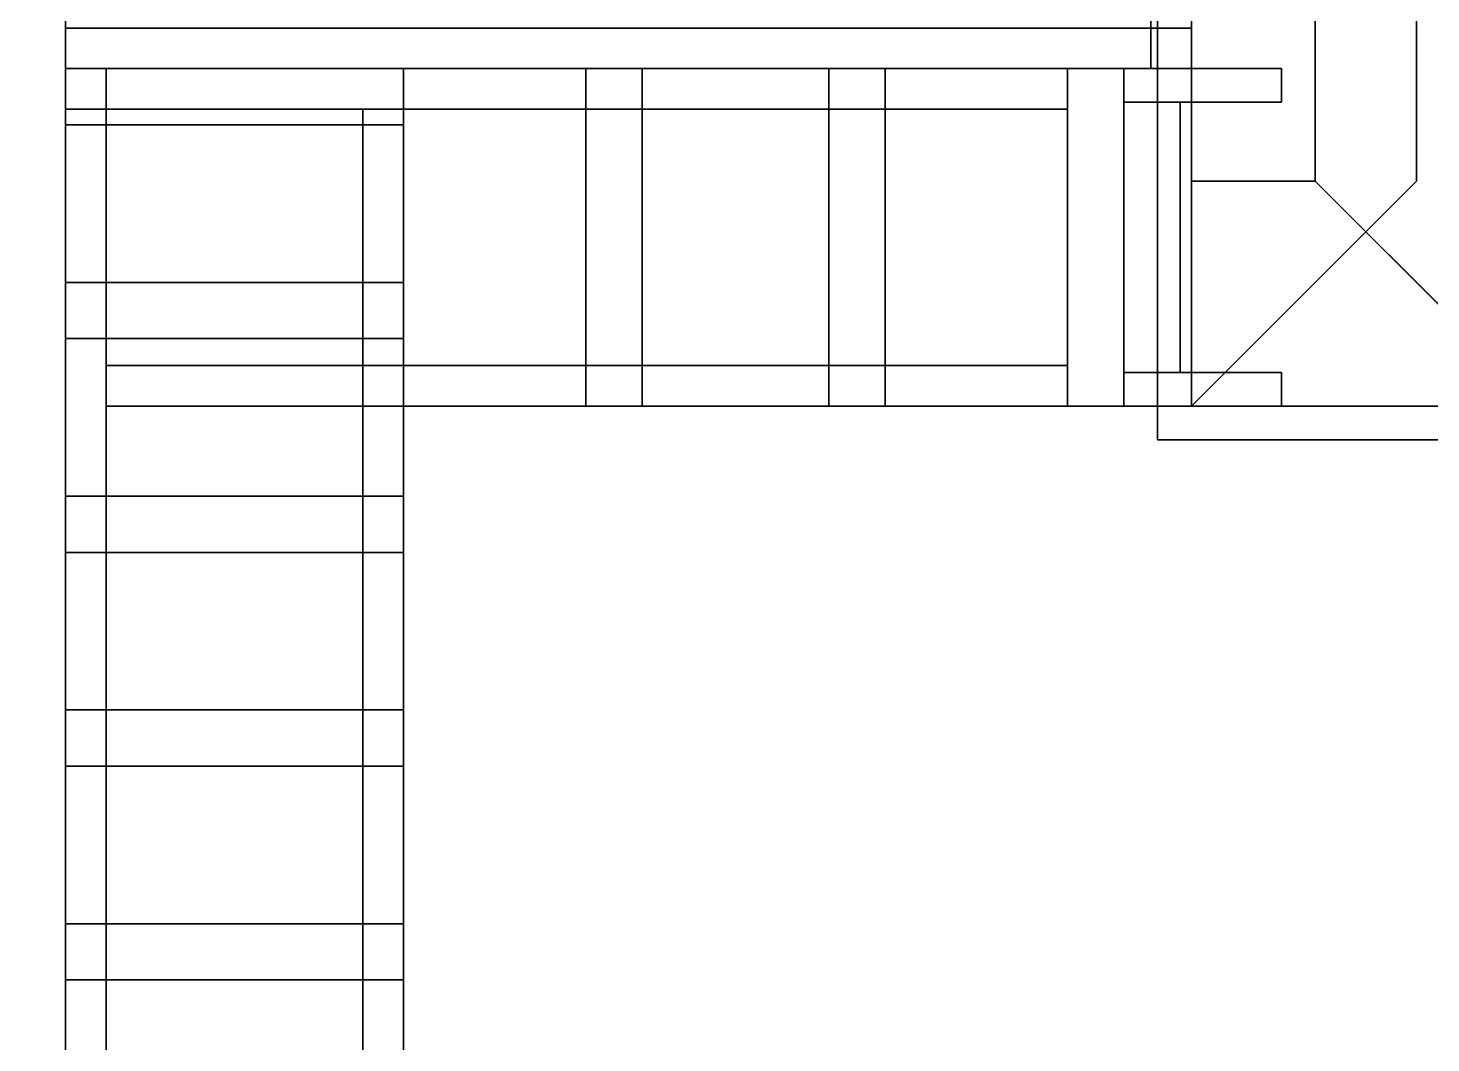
# Model space of a CAD drawing. Extents: x -100 to 4856, y -100 to 4830.
# Drawn here: x 1684 to 2307, y 3003 to 3454 of the extents above; entities that cross this region are included whole.
import ezdxf

# ---------------------------------------------------------------- set-up
doc = ezdxf.new("R2010")
doc.units = 0
for name, color, linetype in [('LAYER0', 7, 'CONTINUOUS'), ('LAYER1273', 45, 'CONTINUOUS'), ('LAYER1274', 45, 'CONTINUOUS'), ('LAYER1275', 45, 'CONTINUOUS'), ('LAYER1276', 7, 'CONTINUOUS'), ('LAYER1277', 45, 'CONTINUOUS'), ('LAYER1278', 45, 'CONTINUOUS'), ('LAYER1280', 45, 'CONTINUOUS'), ('LAYER1281', 45, 'CONTINUOUS'), ('LAYER1282', 45, 'CONTINUOUS'), ('LAYER1283', 45, 'CONTINUOUS'), ('LAYER1286', 45, 'CONTINUOUS'), ('LAYER1288', 45, 'CONTINUOUS'), ('LAYER1290', 45, 'CONTINUOUS'), ('LAYER1291', 45, 'CONTINUOUS'), ('LAYER1292', 45, 'CONTINUOUS'), ('LAYER1295', 45, 'CONTINUOUS'), ('LAYER1296', 45, 'CONTINUOUS'), ('LAYER1298', 45, 'CONTINUOUS'), ('LAYER1299', 45, 'CONTINUOUS'), ('LAYER1301', 45, 'CONTINUOUS'), ('LAYER1303', 45, 'CONTINUOUS'), ('LAYER1304', 45, 'CONTINUOUS'), ('LAYER1305', 45, 'CONTINUOUS'), ('LAYER142', 7, 'CONTINUOUS'), ('LAYER37', 7, 'CONTINUOUS'), ('LAYER38', 7, 'CONTINUOUS'), ('LAYER39', 7, 'CONTINUOUS'), ('LAYER40', 9, 'CONTINUOUS'), ('LAYER41', 9, 'CONTINUOUS'), ('LAYER42', 9, 'CONTINUOUS')]:
    doc.layers.add(name, color=color, linetype=linetype)

msp = doc.modelspace()

# ---------------------------------------------------------------- linework, layer by layer
at = {"layer": 'LAYER0', "invisible_edges": 1}
for points in [[(4856, 4830, -5), (-100, -100, -5), (-100, 4830, -5), (4856, 4830, -5)], [(-100, -100, -5), (4856, 4830, -5), (4856, -100, -5), (-100, -100, -5)], [(4856, -100), (-100, 4830), (-100, -100), (4856, -100)], [(-100, 4830), (4856, -100), (4856, 4830), (-100, 4830)]]:
    msp.add_3dface(points, dxfattribs=at)
at = {"layer": 'LAYER1273', "invisible_edges": 1}
for points in [[(2040, 3436, 85), (2040, 3286, 2529), (2040, 3436, 2529), (2040, 3436, 85)], [(2040, 3286, 2529), (2040, 3436, 85), (2040, 3286, 85), (2040, 3286, 2529)], [(2065, 3436, 2529), (2040, 3286, 2529), (2065, 3286, 2529), (2065, 3436, 2529)], [(2040, 3286, 2529), (2065, 3436, 2529), (2040, 3436, 2529), (2040, 3286, 2529)], [(2040, 3436, 85), (2065, 3286, 85), (2040, 3286, 85), (2040, 3436, 85)], [(2065, 3286, 85), (2040, 3436, 85), (2065, 3436, 85), (2065, 3286, 85)], [(2065, 3436, 2529), (2040, 3436, 85), (2040, 3436, 2529), (2065, 3436, 2529)], [(2040, 3436, 85), (2065, 3436, 2529), (2065, 3436, 85), (2040, 3436, 85)], [(2065, 3286, 85), (2065, 3436, 2529), (2065, 3286, 2529), (2065, 3286, 85)], [(2065, 3436, 2529), (2065, 3286, 85), (2065, 3436, 85), (2065, 3436, 2529)], [(2065, 3286, 85), (2040, 3286, 2529), (2040, 3286, 85), (2065, 3286, 85)], [(2040, 3286, 2529), (2065, 3286, 85), (2065, 3286, 2529), (2040, 3286, 2529)]]:
    msp.add_3dface(points, dxfattribs=at)
at = {"layer": 'LAYER1274', "invisible_edges": 1}
for points in [[(2146, 3286, 2645), (2146, 3436), (2146, 3286), (2146, 3286, 2645)], [(2146, 3436), (2146, 3286, 2645), (2146, 3436, 2645), (2146, 3436)], [(2171, 3286), (2146, 3436), (2171, 3436), (2171, 3286)], [(2146, 3436), (2171, 3286), (2146, 3286), (2146, 3436)], [(2171, 3436, 2645), (2146, 3436), (2146, 3436, 2645), (2171, 3436, 2645)], [(2146, 3436), (2171, 3436, 2645), (2171, 3436), (2146, 3436)], [(2146, 3286, 2645), (2171, 3436, 2645), (2146, 3436, 2645), (2146, 3286, 2645)], [(2171, 3436, 2645), (2146, 3286, 2645), (2171, 3286, 2645), (2171, 3436, 2645)], [(2171, 3436, 2645), (2171, 3286), (2171, 3436), (2171, 3436, 2645)], [(2171, 3286), (2171, 3436, 2645), (2171, 3286, 2645), (2171, 3286)], [(2171, 3286), (2146, 3286, 2645), (2146, 3286), (2171, 3286)], [(2146, 3286, 2645), (2171, 3286), (2171, 3286, 2645), (2146, 3286, 2645)]]:
    msp.add_3dface(points, dxfattribs=at)
at = {"layer": 'LAYER1275', "invisible_edges": 1}
for points in [[(2171, 3301, 2645), (2241, 3301), (2171, 3301), (2171, 3301, 2645)], [(2241, 3301), (2171, 3301, 2645), (2241, 3301, 2645), (2241, 3301)], [(2171, 3286), (2241, 3301), (2241, 3286), (2171, 3286)], [(2241, 3301), (2171, 3286), (2171, 3301), (2241, 3301)], [(2171, 3301, 2645), (2241, 3286, 2645), (2241, 3301, 2645), (2171, 3301, 2645)], [(2241, 3286, 2645), (2171, 3301, 2645), (2171, 3286, 2645), (2241, 3286, 2645)], [(2171, 3286), (2171, 3301, 2645), (2171, 3301), (2171, 3286)], [(2171, 3301, 2645), (2171, 3286), (2171, 3286, 2645), (2171, 3301, 2645)], [(2241, 3286, 2645), (2241, 3301), (2241, 3301, 2645), (2241, 3286, 2645)], [(2241, 3301), (2241, 3286, 2645), (2241, 3286), (2241, 3301)], [(2241, 3286, 2645), (2171, 3286), (2241, 3286), (2241, 3286, 2645)], [(2171, 3286), (2241, 3286, 2645), (2171, 3286, 2645), (2171, 3286)]]:
    msp.add_3dface(points, dxfattribs=at)
at = {"layer": 'LAYER1276', "invisible_edges": 1}
for points in [[(2171, 3301, 2590), (2171, 3421, 110), (2171, 3301, 110), (2171, 3301, 2590)], [(2171, 3421, 110), (2171, 3301, 2590), (2171, 3421, 2590), (2171, 3421, 110)], [(2196, 3301, 110), (2171, 3421, 110), (2196, 3421, 110), (2196, 3301, 110)], [(2171, 3421, 110), (2196, 3301, 110), (2171, 3301, 110), (2171, 3421, 110)], [(2196, 3421, 2590), (2171, 3421, 110), (2171, 3421, 2590), (2196, 3421, 2590)], [(2171, 3421, 110), (2196, 3421, 2590), (2196, 3421, 110), (2171, 3421, 110)], [(2171, 3301, 2590), (2196, 3421, 2590), (2171, 3421, 2590), (2171, 3301, 2590)], [(2196, 3421, 2590), (2171, 3301, 2590), (2196, 3301, 2590), (2196, 3421, 2590)], [(2196, 3421, 2590), (2196, 3301, 110), (2196, 3421, 110), (2196, 3421, 2590)], [(2196, 3301, 110), (2196, 3421, 2590), (2196, 3301, 2590), (2196, 3301, 110)], [(2196, 3301, 110), (2171, 3301, 2590), (2171, 3301, 110), (2196, 3301, 110)], [(2171, 3301, 2590), (2196, 3301, 110), (2196, 3301, 2590), (2171, 3301, 2590)]]:
    msp.add_3dface(points, dxfattribs=at)
at = {"layer": 'LAYER1277', "invisible_edges": 1}
for points in [[(2171, 3436, 2645), (2241, 3436), (2171, 3436), (2171, 3436, 2645)], [(2241, 3436), (2171, 3436, 2645), (2241, 3436, 2645), (2241, 3436)], [(2171, 3421), (2241, 3436), (2241, 3421), (2171, 3421)], [(2241, 3436), (2171, 3421), (2171, 3436), (2241, 3436)], [(2171, 3436, 2645), (2241, 3421, 2645), (2241, 3436, 2645), (2171, 3436, 2645)], [(2241, 3421, 2645), (2171, 3436, 2645), (2171, 3421, 2645), (2241, 3421, 2645)], [(2171, 3421), (2171, 3436, 2645), (2171, 3436), (2171, 3421)], [(2171, 3436, 2645), (2171, 3421), (2171, 3421, 2645), (2171, 3436, 2645)], [(2241, 3421, 2645), (2241, 3436), (2241, 3436, 2645), (2241, 3421, 2645)], [(2241, 3436), (2241, 3421, 2645), (2241, 3421), (2241, 3436)], [(2241, 3421, 2645), (2171, 3421), (2241, 3421), (2241, 3421, 2645)], [(2171, 3421), (2241, 3421, 2645), (2171, 3421, 2645), (2171, 3421)]]:
    msp.add_3dface(points, dxfattribs=at)
at = {"layer": 'LAYER1278', "invisible_edges": 1}
for points in [[(1701, 3436, 2644), (1719, 3436, 2544), (1701, 3436, 2544), (1701, 3436, 2644)], [(1719, 3436, 2544), (1701, 3436, 2644), (1719, 3436, 2644), (1719, 3436, 2544)], [(1701, 1441, 2544), (1719, 3436, 2544), (1719, 1441, 2544), (1701, 1441, 2544)], [(1719, 3436, 2544), (1701, 1441, 2544), (1701, 3436, 2544), (1719, 3436, 2544)], [(1701, 3436, 2644), (1719, 1441, 2644), (1719, 3436, 2644), (1701, 3436, 2644)], [(1719, 1441, 2644), (1701, 3436, 2644), (1701, 1441, 2644), (1719, 1441, 2644)], [(1701, 1441, 2544), (1701, 3436, 2644), (1701, 3436, 2544), (1701, 1441, 2544)], [(1701, 3436, 2644), (1701, 1441, 2544), (1701, 1441, 2644), (1701, 3436, 2644)], [(1719, 1441, 2644), (1719, 3436, 2544), (1719, 3436, 2644), (1719, 1441, 2644)], [(1719, 3436, 2544), (1719, 1441, 2644), (1719, 1441, 2544), (1719, 3436, 2544)]]:
    msp.add_3dface(points, dxfattribs=at)
at = {"layer": 'LAYER1280', "invisible_edges": 1}
for points in [[(1851, 3056, 85), (1701, 3056, 2529), (1851, 3056, 2529), (1851, 3056, 85)], [(1701, 3056, 2529), (1851, 3056, 85), (1701, 3056, 85), (1701, 3056, 2529)], [(1851, 3031, 2529), (1701, 3056, 2529), (1701, 3031, 2529), (1851, 3031, 2529)], [(1701, 3056, 2529), (1851, 3031, 2529), (1851, 3056, 2529), (1701, 3056, 2529)], [(1701, 3031, 85), (1701, 3056, 2529), (1701, 3056, 85), (1701, 3031, 85)], [(1701, 3056, 2529), (1701, 3031, 85), (1701, 3031, 2529), (1701, 3056, 2529)], [(1851, 3056, 85), (1701, 3031, 85), (1701, 3056, 85), (1851, 3056, 85)], [(1701, 3031, 85), (1851, 3056, 85), (1851, 3031, 85), (1701, 3031, 85)], [(1851, 3031, 2529), (1851, 3056, 85), (1851, 3056, 2529), (1851, 3031, 2529)], [(1851, 3056, 85), (1851, 3031, 2529), (1851, 3031, 85), (1851, 3056, 85)], [(1701, 3031, 85), (1851, 3031, 2529), (1701, 3031, 2529), (1701, 3031, 85)], [(1851, 3031, 2529), (1701, 3031, 85), (1851, 3031, 85), (1851, 3031, 2529)]]:
    msp.add_3dface(points, dxfattribs=at)
at = {"layer": 'LAYER1281', "invisible_edges": 1}
for points in [[(1701, 3418, 70), (1719, 3418), (1701, 3418), (1701, 3418, 70)], [(1719, 3418), (1701, 3418, 70), (1719, 3418, 70), (1719, 3418)], [(1701, 1441), (1719, 3418), (1719, 1441), (1701, 1441)], [(1719, 3418), (1701, 1441), (1701, 3418), (1719, 3418)], [(1701, 3418, 70), (1719, 1441, 70), (1719, 3418, 70), (1701, 3418, 70)], [(1719, 1441, 70), (1701, 3418, 70), (1701, 1441, 70), (1719, 1441, 70)], [(1701, 1441), (1701, 3418, 70), (1701, 3418), (1701, 1441)], [(1701, 3418, 70), (1701, 1441), (1701, 1441, 70), (1701, 3418, 70)], [(1719, 1441, 70), (1719, 3418), (1719, 3418, 70), (1719, 1441, 70)], [(1719, 3418), (1719, 1441, 70), (1719, 1441), (1719, 3418)]]:
    msp.add_3dface(points, dxfattribs=at)
at = {"layer": 'LAYER1282', "invisible_edges": 1}
for points in [[(1851, 3436, 85), (1701, 3436, 2529), (1851, 3436, 2529), (1851, 3436, 85)], [(1701, 3436, 2529), (1851, 3436, 85), (1701, 3436, 85), (1701, 3436, 2529)], [(1851, 3411, 2529), (1701, 3436, 2529), (1701, 3411, 2529), (1851, 3411, 2529)], [(1701, 3436, 2529), (1851, 3411, 2529), (1851, 3436, 2529), (1701, 3436, 2529)], [(1701, 3411, 85), (1701, 3436, 2529), (1701, 3436, 85), (1701, 3411, 85)], [(1701, 3436, 2529), (1701, 3411, 85), (1701, 3411, 2529), (1701, 3436, 2529)], [(1851, 3436, 85), (1701, 3411, 85), (1701, 3436, 85), (1851, 3436, 85)], [(1701, 3411, 85), (1851, 3436, 85), (1851, 3411, 85), (1701, 3411, 85)], [(1851, 3411, 2529), (1851, 3436, 85), (1851, 3436, 2529), (1851, 3411, 2529)], [(1851, 3436, 85), (1851, 3411, 2529), (1851, 3411, 85), (1851, 3436, 85)], [(1701, 3411, 85), (1851, 3411, 2529), (1701, 3411, 2529), (1701, 3411, 85)], [(1851, 3411, 2529), (1701, 3411, 85), (1851, 3411, 85), (1851, 3411, 2529)]]:
    msp.add_3dface(points, dxfattribs=at)
at = {"layer": 'LAYER1283', "invisible_edges": 1}
for points in [[(1932, 3436, 85), (1932, 3286, 2529), (1932, 3436, 2529), (1932, 3436, 85)], [(1932, 3286, 2529), (1932, 3436, 85), (1932, 3286, 85), (1932, 3286, 2529)], [(1957, 3436, 2529), (1932, 3286, 2529), (1957, 3286, 2529), (1957, 3436, 2529)], [(1932, 3286, 2529), (1957, 3436, 2529), (1932, 3436, 2529), (1932, 3286, 2529)], [(1932, 3436, 85), (1957, 3286, 85), (1932, 3286, 85), (1932, 3436, 85)], [(1957, 3286, 85), (1932, 3436, 85), (1957, 3436, 85), (1957, 3286, 85)], [(1957, 3436, 2529), (1932, 3436, 85), (1932, 3436, 2529), (1957, 3436, 2529)], [(1932, 3436, 85), (1957, 3436, 2529), (1957, 3436, 85), (1932, 3436, 85)], [(1957, 3286, 85), (1957, 3436, 2529), (1957, 3286, 2529), (1957, 3286, 85)], [(1957, 3436, 2529), (1957, 3286, 85), (1957, 3436, 85), (1957, 3436, 2529)], [(1957, 3286, 85), (1932, 3286, 2529), (1932, 3286, 85), (1957, 3286, 85)], [(1932, 3286, 2529), (1957, 3286, 85), (1957, 3286, 2529), (1932, 3286, 2529)]]:
    msp.add_3dface(points, dxfattribs=at)
at = {"layer": 'LAYER1286', "invisible_edges": 1}
for points in [[(1833, 3286, 2644), (1851, 3286, 2544), (1833, 3286, 2544), (1833, 3286, 2644)], [(1851, 3286, 2544), (1833, 3286, 2644), (1851, 3286, 2644), (1851, 3286, 2544)], [(1833, 1441, 2544), (1851, 3286, 2544), (1851, 1441, 2544), (1833, 1441, 2544)], [(1851, 3286, 2544), (1833, 1441, 2544), (1833, 3286, 2544), (1851, 3286, 2544)], [(1833, 3286, 2644), (1851, 1441, 2644), (1851, 3286, 2644), (1833, 3286, 2644)], [(1851, 1441, 2644), (1833, 3286, 2644), (1833, 1441, 2644), (1851, 1441, 2644)], [(1833, 1441, 2544), (1833, 3286, 2644), (1833, 3286, 2544), (1833, 1441, 2544)], [(1833, 3286, 2644), (1833, 1441, 2544), (1833, 1441, 2644), (1833, 3286, 2644)], [(1851, 1441, 2644), (1851, 3286, 2544), (1851, 3286, 2644), (1851, 1441, 2644)], [(1851, 3286, 2544), (1851, 1441, 2644), (1851, 1441, 2544), (1851, 3286, 2544)]]:
    msp.add_3dface(points, dxfattribs=at)
at = {"layer": 'LAYER1288', "invisible_edges": 1}
for points in [[(1851, 3246, 85), (1701, 3246, 2529), (1851, 3246, 2529), (1851, 3246, 85)], [(1701, 3246, 2529), (1851, 3246, 85), (1701, 3246, 85), (1701, 3246, 2529)], [(1851, 3221, 2529), (1701, 3246, 2529), (1701, 3221, 2529), (1851, 3221, 2529)], [(1701, 3246, 2529), (1851, 3221, 2529), (1851, 3246, 2529), (1701, 3246, 2529)], [(1701, 3221, 85), (1701, 3246, 2529), (1701, 3246, 85), (1701, 3221, 85)], [(1701, 3246, 2529), (1701, 3221, 85), (1701, 3221, 2529), (1701, 3246, 2529)], [(1851, 3246, 85), (1701, 3221, 85), (1701, 3246, 85), (1851, 3246, 85)], [(1701, 3221, 85), (1851, 3246, 85), (1851, 3221, 85), (1701, 3221, 85)], [(1851, 3221, 2529), (1851, 3246, 85), (1851, 3246, 2529), (1851, 3221, 2529)], [(1851, 3246, 85), (1851, 3221, 2529), (1851, 3221, 85), (1851, 3246, 85)], [(1701, 3221, 85), (1851, 3221, 2529), (1701, 3221, 2529), (1701, 3221, 85)], [(1851, 3221, 2529), (1701, 3221, 85), (1851, 3221, 85), (1851, 3221, 2529)]]:
    msp.add_3dface(points, dxfattribs=at)
at = {"layer": 'LAYER1290', "invisible_edges": 1}
for points in [[(2146, 3436, 2644), (1719, 3436, 2544), (1719, 3436, 2644), (2146, 3436, 2644)], [(1719, 3436, 2544), (2146, 3436, 2644), (2146, 3436, 2544), (1719, 3436, 2544)], [(1719, 3418, 2644), (1719, 3436, 2544), (1719, 3418, 2544), (1719, 3418, 2644)], [(1719, 3436, 2544), (1719, 3418, 2644), (1719, 3436, 2644), (1719, 3436, 2544)], [(2146, 3418, 2544), (1719, 3436, 2544), (2146, 3436, 2544), (2146, 3418, 2544)], [(1719, 3436, 2544), (2146, 3418, 2544), (1719, 3418, 2544), (1719, 3436, 2544)], [(1719, 3418, 2644), (2146, 3436, 2644), (1719, 3436, 2644), (1719, 3418, 2644)], [(2146, 3436, 2644), (1719, 3418, 2644), (2146, 3418, 2644), (2146, 3436, 2644)], [(2146, 3436, 2644), (2146, 3418, 2544), (2146, 3436, 2544), (2146, 3436, 2644)], [(2146, 3418, 2544), (2146, 3436, 2644), (2146, 3418, 2644), (2146, 3418, 2544)], [(2146, 3418, 2544), (1719, 3418, 2644), (1719, 3418, 2544), (2146, 3418, 2544)], [(1719, 3418, 2644), (2146, 3418, 2544), (2146, 3418, 2644), (1719, 3418, 2644)]]:
    msp.add_3dface(points, dxfattribs=at)
at = {"layer": 'LAYER1291', "invisible_edges": 1}
for points in [[(1851, 3304), (2146, 3286), (1851, 3286), (1851, 3304)], [(2146, 3286), (1851, 3304), (2146, 3304), (2146, 3286)], [(1851, 3286, 70), (1851, 3304), (1851, 3286), (1851, 3286, 70)], [(1851, 3304), (1851, 3286, 70), (1851, 3304, 70), (1851, 3304)], [(2146, 3304, 70), (1851, 3286, 70), (2146, 3286, 70), (2146, 3304, 70)], [(1851, 3286, 70), (2146, 3304, 70), (1851, 3304, 70), (1851, 3286, 70)], [(1851, 3304), (2146, 3304, 70), (2146, 3304), (1851, 3304)], [(2146, 3304, 70), (1851, 3304), (1851, 3304, 70), (2146, 3304, 70)], [(2146, 3304, 70), (2146, 3286), (2146, 3304), (2146, 3304, 70)], [(2146, 3286), (2146, 3304, 70), (2146, 3286, 70), (2146, 3286)], [(1851, 3286, 70), (2146, 3286), (2146, 3286, 70), (1851, 3286, 70)], [(2146, 3286), (1851, 3286, 70), (1851, 3286), (2146, 3286)]]:
    msp.add_3dface(points, dxfattribs=at)
at = {"layer": 'LAYER1292', "invisible_edges": 1}
for points in [[(1851, 3151, 85), (1701, 3151, 2529), (1851, 3151, 2529), (1851, 3151, 85)], [(1701, 3151, 2529), (1851, 3151, 85), (1701, 3151, 85), (1701, 3151, 2529)], [(1851, 3126, 2529), (1701, 3151, 2529), (1701, 3126, 2529), (1851, 3126, 2529)], [(1701, 3151, 2529), (1851, 3126, 2529), (1851, 3151, 2529), (1701, 3151, 2529)], [(1701, 3126, 85), (1701, 3151, 2529), (1701, 3151, 85), (1701, 3126, 85)], [(1701, 3151, 2529), (1701, 3126, 85), (1701, 3126, 2529), (1701, 3151, 2529)], [(1851, 3151, 85), (1701, 3126, 85), (1701, 3151, 85), (1851, 3151, 85)], [(1701, 3126, 85), (1851, 3151, 85), (1851, 3126, 85), (1701, 3126, 85)], [(1851, 3126, 2529), (1851, 3151, 85), (1851, 3151, 2529), (1851, 3126, 2529)], [(1851, 3151, 85), (1851, 3126, 2529), (1851, 3126, 85), (1851, 3151, 85)], [(1701, 3126, 85), (1851, 3126, 2529), (1701, 3126, 2529), (1701, 3126, 85)], [(1851, 3126, 2529), (1701, 3126, 85), (1851, 3126, 85), (1851, 3126, 2529)]]:
    msp.add_3dface(points, dxfattribs=at)
at = {"layer": 'LAYER1295', "invisible_edges": 1}
for points in [[(1701, 3436), (2146, 3418), (1701, 3418), (1701, 3436)], [(2146, 3418), (1701, 3436), (2146, 3436), (2146, 3418)], [(1701, 3418, 70), (1701, 3436), (1701, 3418), (1701, 3418, 70)], [(1701, 3436), (1701, 3418, 70), (1701, 3436, 70), (1701, 3436)], [(2146, 3436, 70), (1701, 3418, 70), (2146, 3418, 70), (2146, 3436, 70)], [(1701, 3418, 70), (2146, 3436, 70), (1701, 3436, 70), (1701, 3418, 70)], [(1701, 3436), (2146, 3436, 70), (2146, 3436), (1701, 3436)], [(2146, 3436, 70), (1701, 3436), (1701, 3436, 70), (2146, 3436, 70)], [(2146, 3436, 70), (2146, 3418), (2146, 3436), (2146, 3436, 70)], [(2146, 3418), (2146, 3436, 70), (2146, 3418, 70), (2146, 3418)], [(1701, 3418, 70), (2146, 3418), (2146, 3418, 70), (1701, 3418, 70)], [(2146, 3418), (1701, 3418, 70), (1701, 3418), (2146, 3418)]]:
    msp.add_3dface(points, dxfattribs=at)
at = {"layer": 'LAYER1296', "invisible_edges": 1}
for points in [[(1851, 1441, 70), (1701, 3436, 70), (1851, 3436, 70), (1851, 1441, 70)], [(1701, 3436, 70), (1851, 1441, 70), (1701, 1441, 70), (1701, 3436, 70)], [(1851, 3436, 85), (1701, 3436, 70), (1701, 3436, 85), (1851, 3436, 85)], [(1701, 3436, 70), (1851, 3436, 85), (1851, 3436, 70), (1701, 3436, 70)], [(1701, 1441, 85), (1701, 3436, 70), (1701, 1441, 70), (1701, 1441, 85)], [(1701, 3436, 70), (1701, 1441, 85), (1701, 3436, 85), (1701, 3436, 70)], [(1701, 1441, 85), (1851, 3436, 85), (1701, 3436, 85), (1701, 1441, 85)], [(1851, 3436, 85), (1701, 1441, 85), (1851, 1441, 85), (1851, 3436, 85)], [(1851, 3436, 85), (1851, 1441, 70), (1851, 3436, 70), (1851, 3436, 85)], [(1851, 1441, 70), (1851, 3436, 85), (1851, 1441, 85), (1851, 1441, 70)]]:
    msp.add_3dface(points, dxfattribs=at)
at = {"layer": 'LAYER1298', "invisible_edges": 1}
for points in [[(1851, 1441, 2529), (1701, 3436, 2529), (1851, 3436, 2529), (1851, 1441, 2529)], [(1701, 3436, 2529), (1851, 1441, 2529), (1701, 1441, 2529), (1701, 3436, 2529)], [(1851, 3436, 2544), (1701, 3436, 2529), (1701, 3436, 2544), (1851, 3436, 2544)], [(1701, 3436, 2529), (1851, 3436, 2544), (1851, 3436, 2529), (1701, 3436, 2529)], [(1701, 1441, 2544), (1701, 3436, 2529), (1701, 1441, 2529), (1701, 1441, 2544)], [(1701, 3436, 2529), (1701, 1441, 2544), (1701, 3436, 2544), (1701, 3436, 2529)], [(1701, 1441, 2544), (1851, 3436, 2544), (1701, 3436, 2544), (1701, 1441, 2544)], [(1851, 3436, 2544), (1701, 1441, 2544), (1851, 1441, 2544), (1851, 3436, 2544)], [(1851, 3436, 2544), (1851, 1441, 2529), (1851, 3436, 2529), (1851, 3436, 2544)], [(1851, 1441, 2529), (1851, 3436, 2544), (1851, 1441, 2544), (1851, 1441, 2529)]]:
    msp.add_3dface(points, dxfattribs=at)
at = {"layer": 'LAYER1299', "invisible_edges": 1}
for points in [[(1833, 3418, 70), (1851, 3418), (1833, 3418), (1833, 3418, 70)], [(1851, 3418), (1833, 3418, 70), (1851, 3418, 70), (1851, 3418)], [(1833, 1441), (1851, 3418), (1851, 1441), (1833, 1441)], [(1851, 3418), (1833, 1441), (1833, 3418), (1851, 3418)], [(1833, 3418, 70), (1851, 1441, 70), (1851, 3418, 70), (1833, 3418, 70)], [(1851, 1441, 70), (1833, 3418, 70), (1833, 1441, 70), (1851, 1441, 70)], [(1833, 1441), (1833, 3418, 70), (1833, 3418), (1833, 1441)], [(1833, 3418, 70), (1833, 1441), (1833, 1441, 70), (1833, 3418, 70)], [(1851, 1441, 70), (1851, 3418), (1851, 3418, 70), (1851, 1441, 70)], [(1851, 3418), (1851, 1441, 70), (1851, 1441), (1851, 3418)]]:
    msp.add_3dface(points, dxfattribs=at)
at = {"layer": 'LAYER1301', "invisible_edges": 1}
for points in [[(1851, 3341, 85), (1701, 3341, 2529), (1851, 3341, 2529), (1851, 3341, 85)], [(1701, 3341, 2529), (1851, 3341, 85), (1701, 3341, 85), (1701, 3341, 2529)], [(1851, 3316, 2529), (1701, 3341, 2529), (1701, 3316, 2529), (1851, 3316, 2529)], [(1701, 3341, 2529), (1851, 3316, 2529), (1851, 3341, 2529), (1701, 3341, 2529)], [(1701, 3316, 85), (1701, 3341, 2529), (1701, 3341, 85), (1701, 3316, 85)], [(1701, 3341, 2529), (1701, 3316, 85), (1701, 3316, 2529), (1701, 3341, 2529)], [(1851, 3341, 85), (1701, 3316, 85), (1701, 3341, 85), (1851, 3341, 85)], [(1701, 3316, 85), (1851, 3341, 85), (1851, 3316, 85), (1701, 3316, 85)], [(1851, 3316, 2529), (1851, 3341, 85), (1851, 3341, 2529), (1851, 3316, 2529)], [(1851, 3341, 85), (1851, 3316, 2529), (1851, 3316, 85), (1851, 3341, 85)], [(1701, 3316, 85), (1851, 3316, 2529), (1701, 3316, 2529), (1701, 3316, 85)], [(1851, 3316, 2529), (1701, 3316, 85), (1851, 3316, 85), (1851, 3316, 2529)]]:
    msp.add_3dface(points, dxfattribs=at)
at = {"layer": 'LAYER1303', "invisible_edges": 1}
for points in [[(2146, 3436, 2529), (1851, 3286, 2529), (1851, 3436, 2529), (2146, 3436, 2529)], [(1851, 3286, 2529), (2146, 3436, 2529), (2146, 3286, 2529), (1851, 3286, 2529)], [(1851, 3436, 2544), (1851, 3286, 2529), (1851, 3286, 2544), (1851, 3436, 2544)], [(1851, 3286, 2529), (1851, 3436, 2544), (1851, 3436, 2529), (1851, 3286, 2529)], [(1851, 3436, 2544), (2146, 3436, 2529), (1851, 3436, 2529), (1851, 3436, 2544)], [(2146, 3436, 2529), (1851, 3436, 2544), (2146, 3436, 2544), (2146, 3436, 2529)], [(2146, 3286, 2544), (1851, 3436, 2544), (1851, 3286, 2544), (2146, 3286, 2544)], [(1851, 3436, 2544), (2146, 3286, 2544), (2146, 3436, 2544), (1851, 3436, 2544)], [(2146, 3436, 2529), (2146, 3286, 2544), (2146, 3286, 2529), (2146, 3436, 2529)], [(2146, 3286, 2544), (2146, 3436, 2529), (2146, 3436, 2544), (2146, 3286, 2544)], [(2146, 3286, 2544), (1851, 3286, 2529), (2146, 3286, 2529), (2146, 3286, 2544)], [(1851, 3286, 2529), (2146, 3286, 2544), (1851, 3286, 2544), (1851, 3286, 2529)]]:
    msp.add_3dface(points, dxfattribs=at)
at = {"layer": 'LAYER1304', "invisible_edges": 1}
for points in [[(2146, 3304, 2644), (1719, 3304, 2544), (1719, 3304, 2644), (2146, 3304, 2644)], [(1719, 3304, 2544), (2146, 3304, 2644), (2146, 3304, 2544), (1719, 3304, 2544)], [(1719, 3286, 2644), (1719, 3304, 2544), (1719, 3286, 2544), (1719, 3286, 2644)], [(1719, 3304, 2544), (1719, 3286, 2644), (1719, 3304, 2644), (1719, 3304, 2544)], [(2146, 3286, 2544), (1719, 3304, 2544), (2146, 3304, 2544), (2146, 3286, 2544)], [(1719, 3304, 2544), (2146, 3286, 2544), (1719, 3286, 2544), (1719, 3304, 2544)], [(1719, 3286, 2644), (2146, 3304, 2644), (1719, 3304, 2644), (1719, 3286, 2644)], [(2146, 3304, 2644), (1719, 3286, 2644), (2146, 3286, 2644), (2146, 3304, 2644)], [(2146, 3304, 2644), (2146, 3286, 2544), (2146, 3304, 2544), (2146, 3304, 2644)], [(2146, 3286, 2544), (2146, 3304, 2644), (2146, 3286, 2644), (2146, 3286, 2544)], [(2146, 3286, 2544), (1719, 3286, 2644), (1719, 3286, 2544), (2146, 3286, 2544)], [(1719, 3286, 2644), (2146, 3286, 2544), (2146, 3286, 2644), (1719, 3286, 2644)]]:
    msp.add_3dface(points, dxfattribs=at)
at = {"layer": 'LAYER1305', "invisible_edges": 1}
for points in [[(2146, 3436, 70), (1851, 3286, 70), (1851, 3436, 70), (2146, 3436, 70)], [(1851, 3286, 70), (2146, 3436, 70), (2146, 3286, 70), (1851, 3286, 70)], [(1851, 3436, 85), (1851, 3286, 70), (1851, 3286, 85), (1851, 3436, 85)], [(1851, 3286, 70), (1851, 3436, 85), (1851, 3436, 70), (1851, 3286, 70)], [(1851, 3436, 85), (2146, 3436, 70), (1851, 3436, 70), (1851, 3436, 85)], [(2146, 3436, 70), (1851, 3436, 85), (2146, 3436, 85), (2146, 3436, 70)], [(2146, 3286, 85), (1851, 3436, 85), (1851, 3286, 85), (2146, 3286, 85)], [(1851, 3436, 85), (2146, 3286, 85), (2146, 3436, 85), (1851, 3436, 85)], [(2146, 3436, 70), (2146, 3286, 85), (2146, 3286, 70), (2146, 3436, 70)], [(2146, 3286, 85), (2146, 3436, 70), (2146, 3436, 85), (2146, 3286, 85)], [(2146, 3286, 85), (1851, 3286, 70), (2146, 3286, 70), (2146, 3286, 85)], [(1851, 3286, 70), (2146, 3286, 85), (1851, 3286, 85), (1851, 3286, 70)]]:
    msp.add_3dface(points, dxfattribs=at)
at = {"layer": 'LAYER142'}
for points, invisible_edges in [([(2186, 4715), (2201, 4730), (2186, 3271), (2186, 4715)], 3), ([(2186, 3271), (2201, 4730), (2201, 3286), (2186, 3271)], 5), ([(2201, 4730, 110), (2186, 4715, 110), (2201, 3286, 110), (2201, 4730, 110)], 3), ([(2201, 4730), (2201, 3286, 110), (2201, 3286), (2201, 4730)], 1), ([(2201, 3286, 110), (2201, 4730), (2201, 4730, 110), (2201, 3286, 110)], 1), ([(2186, 4715, 110), (2186, 3271), (2186, 3271, 110), (2186, 4715, 110)], 1), ([(2186, 3271), (2186, 4715, 110), (2186, 4715), (2186, 3271)], 1), ([(2186, 3271, 110), (2201, 3286, 110), (2186, 4715, 110), (2186, 3271, 110)], 3), ([(2186, 3271), (2201, 3286), (2371, 3271), (2186, 3271)], 3), ([(2201, 3286, 110), (2186, 3271, 110), (2371, 3271, 110), (2201, 3286, 110)], 5), ([(2371, 3271), (2201, 3286), (2356, 3286), (2371, 3271)], 5), ([(2201, 3286, 110), (2356, 3286), (2201, 3286), (2201, 3286, 110)], 1), ([(2356, 3286), (2201, 3286, 110), (2356, 3286, 110), (2356, 3286)], 1), ([(2201, 3286, 110), (2371, 3271, 110), (2356, 3286, 110), (2201, 3286, 110)], 3), ([(2371, 3271, 110), (2186, 3271), (2371, 3271), (2371, 3271, 110)], 1), ([(2186, 3271), (2371, 3271, 110), (2186, 3271, 110), (2186, 3271)], 1)]:
    msp.add_3dface(points, dxfattribs=dict(at, invisible_edges=invisible_edges))
at = {"layer": 'LAYER37', "invisible_edges": 1}
for points in [[(2356, 3927), (2256, 3386), (2256, 4027.84), (2356, 3927)], [(2256, 4027.84, 2594), (2256, 3386), (2256, 3386, 2594), (2256, 4027.84, 2594)], [(2256, 3386), (2256, 4027.84, 2594), (2256, 4027.84), (2256, 3386)], [(2256, 3386), (2356, 3927), (2356, 3286), (2256, 3386)], [(2256, 3386, 2594), (2356, 3286), (2356, 3286, 2594), (2256, 3386, 2594)], [(2356, 3286), (2256, 3386, 2594), (2256, 3386), (2356, 3286)]]:
    msp.add_3dface(points, dxfattribs=at)
at = {"layer": 'LAYER38', "invisible_edges": 1}
for points in [[(2256, 3386), (2201, 3286), (2201, 3386), (2256, 3386)], [(2201, 3286), (2256, 3386), (2356, 3286), (2201, 3286)], [(2201, 3386, 2594), (2256, 3386), (2201, 3386), (2201, 3386, 2594)], [(2256, 3386), (2201, 3386, 2594), (2256, 3386, 2594), (2256, 3386)], [(2201, 3386, 2594), (2201, 3286), (2201, 3286, 2594), (2201, 3386, 2594)], [(2201, 3286), (2201, 3386, 2594), (2201, 3386), (2201, 3286)], [(2256, 3386), (2356, 3286, 2594), (2356, 3286), (2256, 3386)], [(2356, 3286, 2594), (2256, 3386), (2256, 3386, 2594), (2356, 3286, 2594)], [(2356, 3286, 2594), (2201, 3286), (2356, 3286), (2356, 3286, 2594)], [(2201, 3286), (2356, 3286, 2594), (2201, 3286, 2594), (2201, 3286)]]:
    msp.add_3dface(points, dxfattribs=at)
at = {"layer": 'LAYER39', "invisible_edges": 1}
for points in [[(2301, 4830), (2201, 3286), (2201, 4730), (2301, 4830)], [(2201, 3286), (2301, 4830), (2301, 3386), (2201, 3286)], [(2301, 4830), (2301, 3386, 2594), (2301, 3386), (2301, 4830)], [(2301, 3386, 2594), (2301, 4830), (2301, 4830, 2594), (2301, 3386, 2594)], [(2201, 4730, 2594), (2201, 3286), (2201, 3286, 2594), (2201, 4730, 2594)], [(2201, 3286), (2201, 4730, 2594), (2201, 4730), (2201, 3286)], [(2301, 3386), (2201, 3286, 2594), (2201, 3286), (2301, 3386)], [(2201, 3286, 2594), (2301, 3386), (2301, 3386, 2594), (2201, 3286, 2594)]]:
    msp.add_3dface(points, dxfattribs=at)
at = {"layer": 'LAYER40', "invisible_edges": 1}
for points in [[(2201, 3436, 755), (1701, 4298, 755), (2201, 4298, 755), (2201, 3436, 755)], [(1701, 4298, 755), (2201, 3436, 755), (1701, 3436, 755), (1701, 4298, 755)], [(1701, 3436, 773), (1701, 4298, 755), (1701, 3436, 755), (1701, 3436, 773)], [(1701, 4298, 755), (1701, 3436, 773), (1701, 4298, 773), (1701, 4298, 755)], [(1701, 3436, 773), (2201, 4298, 773), (1701, 4298, 773), (1701, 3436, 773)], [(2201, 4298, 773), (1701, 3436, 773), (2201, 3436, 773), (2201, 4298, 773)], [(2201, 4298, 773), (2201, 3436, 755), (2201, 4298, 755), (2201, 4298, 773)], [(2201, 3436, 755), (2201, 4298, 773), (2201, 3436, 773), (2201, 3436, 755)], [(2201, 3436, 755), (1701, 3436, 773), (1701, 3436, 755), (2201, 3436, 755)], [(1701, 3436, 773), (2201, 3436, 755), (2201, 3436, 773), (1701, 3436, 773)]]:
    msp.add_3dface(points, dxfattribs=at)
at = {"layer": 'LAYER41', "invisible_edges": 1}
for points in [[(2201, 3454, 620), (1701, 3454, 755), (2201, 3454, 755), (2201, 3454, 620)], [(1701, 3454, 755), (2201, 3454, 620), (1701, 3454, 620), (1701, 3454, 755)], [(2201, 3436, 755), (1701, 3454, 755), (1701, 3436, 755), (2201, 3436, 755)], [(1701, 3454, 755), (2201, 3436, 755), (2201, 3454, 755), (1701, 3454, 755)], [(1701, 3436, 620), (1701, 3454, 755), (1701, 3454, 620), (1701, 3436, 620)], [(1701, 3454, 755), (1701, 3436, 620), (1701, 3436, 755), (1701, 3454, 755)], [(2201, 3454, 620), (1701, 3436, 620), (1701, 3454, 620), (2201, 3454, 620)], [(1701, 3436, 620), (2201, 3454, 620), (2201, 3436, 620), (1701, 3436, 620)], [(2201, 3436, 755), (2201, 3454, 620), (2201, 3454, 755), (2201, 3436, 755)], [(2201, 3454, 620), (2201, 3436, 755), (2201, 3436, 620), (2201, 3454, 620)], [(1701, 3436, 620), (2201, 3436, 755), (1701, 3436, 755), (1701, 3436, 620)], [(2201, 3436, 755), (1701, 3436, 620), (2201, 3436, 620), (2201, 3436, 755)]]:
    msp.add_3dface(points, dxfattribs=at)
at = {"layer": 'LAYER42', "invisible_edges": 1}
for points in [[(2183, 3436, 773), (2201, 4712, 773), (2201, 3436, 773), (2183, 3436, 773)], [(2201, 4712, 773), (2183, 3436, 773), (2183, 4712, 773), (2201, 4712, 773)], [(2183, 4712, 843), (2201, 3436, 843), (2201, 4712, 843), (2183, 4712, 843)], [(2201, 3436, 843), (2183, 4712, 843), (2183, 3436, 843), (2201, 3436, 843)], [(2183, 3436, 773), (2183, 4712, 843), (2183, 4712, 773), (2183, 3436, 773)], [(2183, 4712, 843), (2183, 3436, 773), (2183, 3436, 843), (2183, 4712, 843)], [(2201, 3436, 843), (2201, 4712, 773), (2201, 4712, 843), (2201, 3436, 843)], [(2201, 4712, 773), (2201, 3436, 843), (2201, 3436, 773), (2201, 4712, 773)], [(2201, 3436, 843), (2183, 3436, 773), (2201, 3436, 773), (2201, 3436, 843)], [(2183, 3436, 773), (2201, 3436, 843), (2183, 3436, 843), (2183, 3436, 773)]]:
    msp.add_3dface(points, dxfattribs=at)

# ---------------------------------------------------------------- meshes
at = {"layer": 'LAYER37'}
mesh = msp.add_polymesh((2, 2), dxfattribs=at)
for k, corner in enumerate([(2356, 3927, 2594), (2356, 3286, 2594), (2256, 4027.837, 2594), (2256, 3386, 2594)]):
    mesh.set_mesh_vertex(divmod(k, 2), corner)
at = {"layer": 'LAYER38'}
mesh = msp.add_polymesh((2, 2), dxfattribs=at)
for k, corner in enumerate([(2356, 3286, 2594), (2201, 3286, 2594), (2256, 3386, 2594), (2201, 3386, 2594)]):
    mesh.set_mesh_vertex(divmod(k, 2), corner)
at = {"layer": 'LAYER39'}
mesh = msp.add_polymesh((2, 2), dxfattribs=at)
for k, corner in enumerate([(2201, 3286, 2594), (2201, 4730, 2594), (2301, 3386, 2594), (2301, 4830, 2594)]):
    mesh.set_mesh_vertex(divmod(k, 2), corner)

doc.saveas('drawing.dxf')
